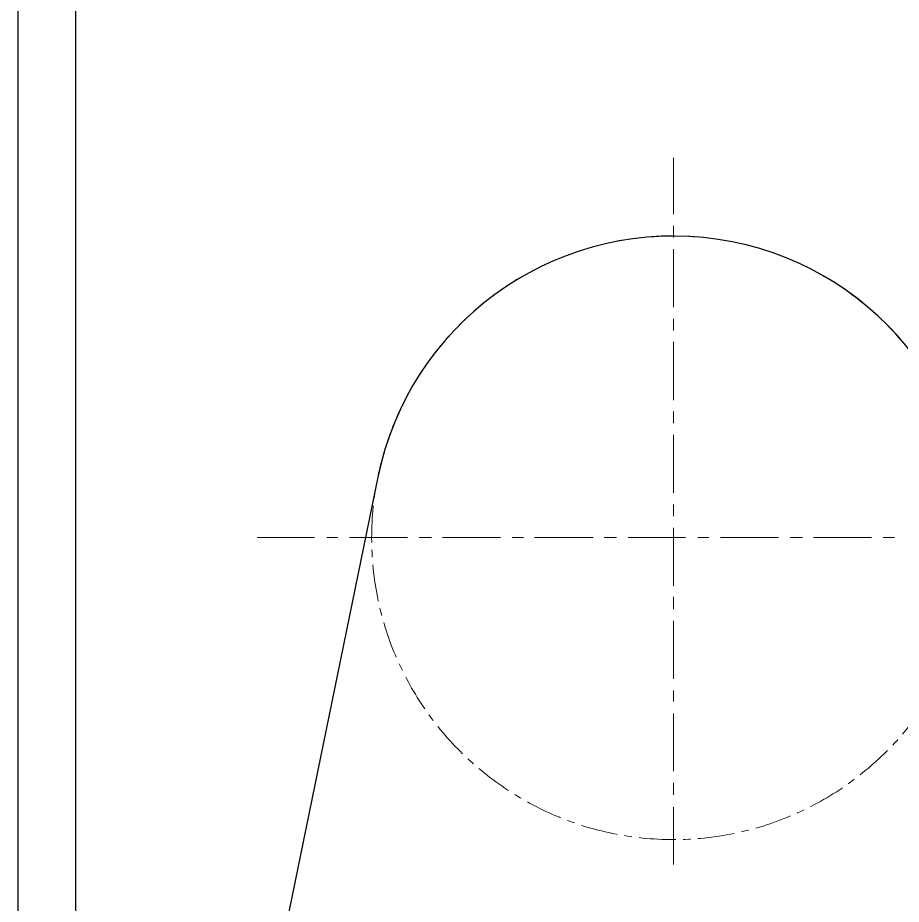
# Model space of a CAD drawing. Header units: millimetres. Extents: x -665 to 1025160, y -26028 to 4210.
# Drawn here: x 1601 to 2362, y -5904 to -5140 of the extents above; entities that cross this region are included whole.
import ezdxf

# ---------------------------------------------------------------- set-up
doc = ezdxf.new("R2010")
doc.units = ezdxf.units.MM
doc.linetypes.add('$1$CENTER', pattern=[50.8, 31.75, -6.35, 6.35, -6.35])
doc.layers.add('$1$CL', color=2, linetype='$1$CENTER', lineweight=0)
doc.layers.add('S-HOUSING', color=7, linetype='Continuous')

msp = doc.modelspace()

# ---------------------------------------------------------------- linework, layer by layer
at = {"layer": '$1$CL', "color": 1, "linetype": 'Continuous', "lineweight": 30}
msp.add_line((1910.921, -5536.119), (1778.171, -6183.744), dxfattribs=at)
at = {"layer": '$1$CL'}
msp.add_circle((2165.625, -5588.328), 260, dxfattribs=at)
at = {"layer": '$1$CL', "color": 1, "linetype": 'Continuous', "lineweight": 30}
msp.add_arc((2165.625, -5588.328), 260, 0, 168.416006, dxfattribs=at)
at = {"color": 7, "linetype": 'Continuous', "lineweight": 20, "true_color": 0x000007}
for points in [[(2165.625, -5261.047), (2165.625, -5309.503), (2165.625, -5309.503)], [(2165.625, -5319.51), (2165.625, -5329.517), (2165.625, -5329.517)], [(2165.625, -5339.524), (2165.625, -5389.559), (2165.625, -5389.559)], [(2165.625, -5399.566), (2165.625, -5409.574), (2165.625, -5409.574)], [(2165.625, -5419.581), (2165.625, -5469.616), (2165.625, -5469.616)], [(2165.625, -5479.623), (2165.625, -5489.63), (2165.625, -5489.63)], [(2165.625, -5499.637), (2165.625, -5549.673), (2165.625, -5549.673)], [(2165.625, -5559.68), (2165.625, -5569.687), (2165.625, -5569.687)], [(2165.625, -5579.694), (2165.625, -5629.729), (2165.625, -5629.729)], [(1806.95, -5588.121), (1856.459, -5588.121), (1856.459, -5588.121)], [(1866.992, -5588.121), (1876.473, -5588.121), (1876.473, -5588.121)], [(1886.48, -5588.121), (1936.515, -5588.121), (1936.515, -5588.121)], [(1946.522, -5588.121), (1957.056, -5588.121), (1957.056, -5588.121)], [(1966.537, -5588.121), (2016.572, -5588.121), (2016.572, -5588.121)], [(2026.579, -5588.121), (2036.586, -5588.121), (2036.586, -5588.121)], [(2026.579, -5588.121), (2036.586, -5588.121), (2036.586, -5588.121)], [(2046.067, -5588.121), (2096.629, -5588.121), (2096.629, -5588.121)], [(2046.593, -5588.121), (2096.629, -5588.121), (2096.629, -5588.121)], [(2106.109, -5588.121), (2116.643, -5588.121), (2116.643, -5588.121)], [(2126.65, -5588.121), (2176.159, -5588.121), (2176.159, -5588.121)], [(2186.693, -5588.121), (2196.173, -5588.121), (2196.173, -5588.121)], [(2206.18, -5588.121), (2256.215, -5588.121), (2256.215, -5588.121)], [(2266.223, -5588.121), (2276.756, -5588.121), (2276.756, -5588.121)], [(2286.237, -5588.121), (2336.272, -5588.121), (2336.272, -5588.121)], [(2346.279, -5588.121), (2356.286, -5588.121), (2356.286, -5588.121)], [(2165.625, -5639.21), (2165.625, -5649.744), (2165.625, -5649.744)], [(2165.625, -5659.751), (2165.625, -5709.786), (2165.625, -5709.786)], [(2165.625, -5719.793), (2165.625, -5729.274), (2165.625, -5729.274)], [(2165.625, -5739.807), (2165.625, -5789.316), (2165.625, -5789.316)], [(2165.625, -5799.323), (2165.625, -5809.857), (2165.625, -5809.857)], [(2165.625, -5799.323), (2165.625, -5808.804), (2165.625, -5808.804)], [(2165.625, -5820.391), (2165.625, -5869.9), (2165.625, -5869.9)]]:
    msp.add_lwpolyline(points, dxfattribs=at)
at = {"layer": 'S-HOUSING'}
msp.add_lwpolyline([(1600.625, -6265.42), (1650.625, -6265.42), (1650.625, -4315.42), (1600.625, -4315.42)], close=True, dxfattribs=at)

doc.saveas('drawing.dxf')
